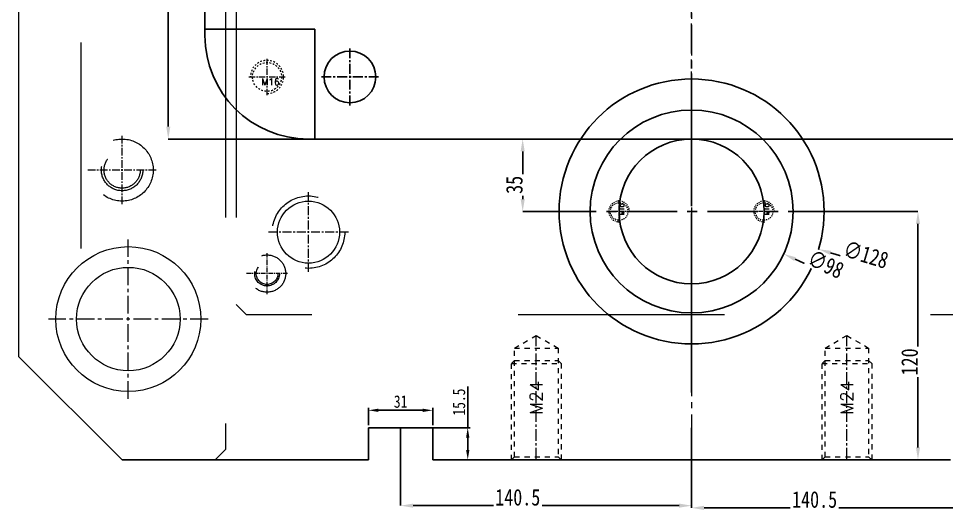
# Model space of a CAD drawing. Header units: millimetres. Extents: x 4797 to 6967, y -10922 to -3169.
# Drawn here: x 5229 to 5677, y -4088 to -3850.4 of the extents above; entities that cross this region are included whole.
import ezdxf
from ezdxf.enums import TextEntityAlignment as Align

# ---------------------------------------------------------------- set-up
doc = ezdxf.new("R2010")
doc.units = ezdxf.units.MM
doc.header["$LTSCALE"] = 16.335
doc.header["$PDMODE"] = 3
doc.header["$PDSIZE"] = 0.3125
doc.linetypes.add('CENTER', pattern=[0.6, 0.375, -0.075, 0.075, -0.075])
doc.linetypes.add('HIDDEN', pattern=[0.2, 0.1, -0.1])
doc.layers.get('0').update_dxf_attribs({"linetype": 'CONTINUOUS'})
doc.layers.get('Defpoints').update_dxf_attribs({"linetype": 'CONTINUOUS'})
for name, color, linetype, lineweight in [('center', 1, 'CENTER', 9), ('dim', 82, 'CONTINUOUS', 9), ('moldbase', 7, 'CONTINUOUS', 20), ('screw', 33, 'CONTINUOUS', 13)]:
    doc.layers.add(name, color=color, linetype=linetype, lineweight=lineweight)
doc.styles.get("Standard").update_dxf_attribs({"font": 'txt', "width": 0.8})
doc.styles.add('TXT', font='txt.shx', dxfattribs={"bigfont": 'gbcbig.shx'})
doc.dimstyles.new('ISO-25', dxfattribs={"dimtxt": 8, "dimasz": 6, "dimexe": 0, "dimexo": 0, "dimgap": 0, "dimtad": 1, "dimdsep": 46, "dimtxsty": 'Standard', "dimcen": 0, "dimclrd": 4, "dimclre": 4, "dimclrt": 6, "dimazin": 0, "dimtfac": 1, "dimtofl": 0, "dimtmove": 0, "dimatfit": 3, "dimfxl": 0, "dimarcsym": 0})

# ---------------------------------------------------------------- blocks, each defined once
blk = doc.blocks.new('*D311')
at = {"color": 4, "lineweight": -2, "transparency": 16777216}
for p, q in [((5368.98, -3528.57), (5301.29, -3528.57)), ((5301.29, -3534.57), (5301.29, -3902.57)), ((5373.98, -3908.57), (5301.29, -3908.57))]:
    blk.add_line(p, q, dxfattribs=at)
at = {"color": 4, "transparency": 16777216}
for points in [[(5300.29, -3534.57), (5302.29, -3534.57), (5301.29, -3528.57)], [(5300.29, -3902.57), (5302.29, -3902.57), (5301.29, -3908.57)]]:
    blk.add_solid(points, dxfattribs=at)
at = {"layer": 'Defpoints', "color": 0, "transparency": 16777216}
for p in [(5368.98, -3528.57), (5301.29, -3908.57), (5373.98, -3908.57)]:
    blk.add_point(p, dxfattribs=at)
at = {"color": 6, "transparency": 16777216, "insert": (5297.29, -3701.6), "char_height": 8, "attachment_point": 5, "rotation": 90, "bg_fill": 3, "box_fill_scale": 1.1, "bg_fill_color": 256, "bg_fill_true_color": 13158600, "bg_fill_transparency": 0}
blk.add_mtext('380', dxfattribs=at)
blk = doc.blocks.new('*D364')
at = {"color": 4, "lineweight": -2, "transparency": 16777216}
blk.add_line((5624.87, -3976.28), (5603.92, -3966.61), dxfattribs=at)
at = {"color": 4, "transparency": 16777216}
blk.add_solid([(5604.34, -3965.71), (5603.5, -3967.52), (5598.47, -3964.1)], dxfattribs=at)
at = {"layer": 'Defpoints', "color": 0, "transparency": 16777216}
for p in [(5509.49, -3923.03), (5598.47, -3964.1)]:
    blk.add_point(p, dxfattribs=at)
at = {"color": 6, "transparency": 16777216, "insert": (5618.79, -3969.07), "char_height": 8, "attachment_point": 5, "rotation": 335.2248, "bg_fill": 3, "box_fill_scale": 1.1, "bg_fill_color": 256, "bg_fill_true_color": 13158600, "bg_fill_transparency": 0}
blk.add_mtext('∅98', dxfattribs=at)
blk = doc.blocks.new('*D365')
at = {"color": 4, "lineweight": -2, "transparency": 16777216}
blk.add_line((5647.27, -3971.34), (5621.07, -3963.54), dxfattribs=at)
at = {"color": 4, "transparency": 16777216}
blk.add_solid([(5621.36, -3962.58), (5620.79, -3964.5), (5615.32, -3961.83)], dxfattribs=at)
at = {"layer": 'Defpoints', "color": 0, "transparency": 16777216}
for p in [(5492.65, -3925.3), (5615.32, -3961.83)]:
    blk.add_point(p, dxfattribs=at)
at = {"color": 6, "transparency": 16777216, "insert": (5638.19, -3964.46), "char_height": 8, "attachment_point": 5, "rotation": 343.4187, "bg_fill": 3, "box_fill_scale": 1.1, "bg_fill_color": 256, "bg_fill_true_color": 13158600, "bg_fill_transparency": 0}
blk.add_mtext('∅128', dxfattribs=at)
blk = doc.blocks.new('screw_m10_g')
at = {"layer": 'screw', "color": 1, "linetype": 'CENTER', "ltscale": 0.310989}
for p, q in [((0, -5.5), (0, 5.5)), ((-5.5, 0), (5.5, 0))]:
    blk.add_line(p, q, dxfattribs=at)
at = {"layer": 'screw', "linetype": 'HIDDEN', "ltscale": 0.310989}
blk.add_circle((0, 0), 4.25, dxfattribs=at)
at = {"layer": 'screw', "color": 92, "linetype": 'HIDDEN', "ltscale": 0.310989}
blk.add_arc((0, 0), 5, 270, 180, dxfattribs=at)
at = {"layer": 'screw', "color": 6, "style": 'TXT'}
blk.add_text('M10', height=2, dxfattribs=at).set_placement((-1.7, -2.5))
blk = doc.blocks.new('screw_m16_g')
at = {"layer": 'screw', "color": 1, "linetype": 'CENTER', "ltscale": 0.497582}
for p, q in [((0, -8.8), (0, 8.8)), ((-8.8, 0), (8.8, 0))]:
    blk.add_line(p, q, dxfattribs=at)
at = {"layer": 'screw', "color": 33, "linetype": 'HIDDEN', "ltscale": 0.497582}
blk.add_circle((0, 0), 7, dxfattribs=at)
at = {"layer": 'screw', "color": 92, "linetype": 'HIDDEN', "ltscale": 0.497582}
blk.add_arc((0, 0), 8, 270, 180, dxfattribs=at)
at = {"layer": 'screw', "color": 6, "style": 'TXT'}
blk.add_text('M16', height=3.2, dxfattribs=at).set_placement((-2.72, -4))
blk = doc.blocks.new('*D366')
at = {"color": 4, "lineweight": -2, "transparency": 16777216}
for p, q in [((5481.43, -3908.57), (5472.42, -3908.57)), ((5472.42, -3914.57), (5472.42, -3937.57)), ((5483.58, -3943.57), (5472.42, -3943.57))]:
    blk.add_line(p, q, dxfattribs=at)
at = {"color": 4, "transparency": 16777216}
for points in [[(5471.42, -3914.57), (5473.42, -3914.57), (5472.42, -3908.57)], [(5471.42, -3937.57), (5473.42, -3937.57), (5472.42, -3943.57)]]:
    blk.add_solid(points, dxfattribs=at)
at = {"layer": 'Defpoints', "color": 0, "transparency": 16777216}
for p in [(5481.43, -3908.57), (5472.42, -3943.57), (5483.58, -3943.57)]:
    blk.add_point(p, dxfattribs=at)
at = {"color": 6, "transparency": 16777216, "insert": (5468.42, -3930.71), "char_height": 8, "attachment_point": 5, "rotation": 90, "bg_fill": 3, "box_fill_scale": 1.1, "bg_fill_color": 256, "bg_fill_true_color": 13158600, "bg_fill_transparency": 0}
blk.add_mtext('35', dxfattribs=at)
blk = doc.blocks.new('*D371')
at = {"layer": 'Defpoints', "color": 0, "transparency": 16777216}
for p in [(5397.98, -4039.65), (5397.98, -4048.07), (5428.98, -4048.07)]:
    blk.add_point(p, dxfattribs=at)
at = {"layer": 'dim', "color": 4, "lineweight": -2, "transparency": 16777216}
for p, q in [((5397.98, -4046.87), (5397.98, -4038.45)), ((5424.18, -4039.65), (5402.78, -4039.65)), ((5428.98, -4046.87), (5428.98, -4038.45))]:
    blk.add_line(p, q, dxfattribs=at)
at = {"layer": 'dim', "color": 4, "transparency": 16777216}
for points in [[(5402.78, -4038.85), (5402.78, -4040.45), (5397.98, -4039.65)], [(5424.18, -4038.85), (5424.18, -4040.45), (5428.98, -4039.65)]]:
    blk.add_solid(points, dxfattribs=at)
at = {"layer": 'dim', "color": 6, "transparency": 16777216, "insert": (5413.48, -4035.45), "char_height": 6, "attachment_point": 5, "bg_fill": 3, "box_fill_scale": 1.1, "bg_fill_color": 256, "bg_fill_true_color": 13158600, "bg_fill_transparency": 0}
blk.add_mtext('31', dxfattribs=at)
blk = doc.blocks.new('*D372')
at = {"layer": 'Defpoints', "color": 0, "transparency": 16777216}
for p in [(5427.07, -4048.07), (5432.97, -4063.57), (5445.88, -4063.57)]:
    blk.add_point(p, dxfattribs=at)
at = {"layer": 'dim', "color": 4, "lineweight": -2, "transparency": 16777216}
for p, q in [((5445.88, -4048.07), (5445.88, -4028.07)), ((5428.27, -4048.07), (5447.08, -4048.07)), ((5445.88, -4058.77), (5445.88, -4052.87)), ((5434.17, -4063.57), (5447.08, -4063.57))]:
    blk.add_line(p, q, dxfattribs=at)
at = {"layer": 'dim', "color": 4, "transparency": 16777216}
for points in [[(5445.08, -4052.87), (5446.68, -4052.87), (5445.88, -4048.07)], [(5445.08, -4058.77), (5446.68, -4058.77), (5445.88, -4063.57)]]:
    blk.add_solid(points, dxfattribs=at)
at = {"layer": 'dim', "color": 6, "transparency": 16777216, "insert": (5441.68, -4035.67), "char_height": 6, "attachment_point": 5, "rotation": 90, "bg_fill": 3, "box_fill_scale": 1.1, "bg_fill_color": 256, "bg_fill_true_color": 13158600, "bg_fill_transparency": 0}
blk.add_mtext('15.5', dxfattribs=at)
blk = doc.blocks.new('*D373')
at = {"color": 4, "lineweight": -2, "transparency": 16777216}
for p, q in [((5553.98, -4048.07), (5553.98, -4086.78)), ((5694.48, -4048.07), (5694.48, -4086.78)), ((5688.48, -4086.78), (5559.98, -4086.78))]:
    blk.add_line(p, q, dxfattribs=at)
at = {"color": 4, "transparency": 16777216}
for points in [[(5559.98, -4085.78), (5559.98, -4087.78), (5553.98, -4086.78)], [(5688.48, -4085.78), (5688.48, -4087.78), (5694.48, -4086.78)]]:
    blk.add_solid(points, dxfattribs=at)
at = {"layer": 'Defpoints', "color": 0, "transparency": 16777216}
for p in [(5553.98, -4048.07), (5694.48, -4048.07), (5553.98, -4086.78)]:
    blk.add_point(p, dxfattribs=at)
at = {"color": 6, "transparency": 16777216, "insert": (5613.39, -4082.78), "char_height": 8, "attachment_point": 5, "bg_fill": 3, "box_fill_scale": 1.1, "bg_fill_color": 256, "bg_fill_true_color": 13158600, "bg_fill_transparency": 0}
blk.add_mtext('140.5', dxfattribs=at)
blk = doc.blocks.new('*D374')
at = {"color": 4, "lineweight": -2, "transparency": 16777216}
for p, q in [((5413.48, -4048.07), (5413.48, -4085.71)), ((5553.98, -4048.07), (5553.98, -4085.71)), ((5547.98, -4085.71), (5419.48, -4085.71))]:
    blk.add_line(p, q, dxfattribs=at)
at = {"color": 4, "transparency": 16777216}
for points in [[(5419.48, -4084.71), (5419.48, -4086.71), (5413.48, -4085.71)], [(5547.98, -4084.71), (5547.98, -4086.71), (5553.98, -4085.71)]]:
    blk.add_solid(points, dxfattribs=at)
at = {"layer": 'Defpoints', "color": 0, "transparency": 16777216}
for p in [(5413.48, -4048.07), (5553.98, -4048.07), (5413.48, -4085.71)]:
    blk.add_point(p, dxfattribs=at)
at = {"color": 6, "transparency": 16777216, "insert": (5470.04, -4081.71), "char_height": 8, "attachment_point": 5, "bg_fill": 3, "box_fill_scale": 1.1, "bg_fill_color": 256, "bg_fill_true_color": 13158600, "bg_fill_transparency": 0}
blk.add_mtext('140.5', dxfattribs=at)
blk = doc.blocks.new('123')
at = {"layer": 'moldbase', "color": 1, "linetype": 'CENTER', "ltscale": 0.36}
for p, q in [((-196.1, -3458.67), (-196.1, -3478.47)), ((213.9, -3458.67), (213.9, -3478.47)), ((-186.2, -3468.57), (-206, -3468.57)), ((204, -3468.57), (223.8, -3468.57)), ((-196.1, -3733.47), (-196.1, -3713.67)), ((213.9, -3733.47), (213.9, -3713.67)), ((-206, -3723.57), (-186.2, -3723.57)), ((204, -3723.57), (223.8, -3723.57)), ((-196.1, -3988.47), (-196.1, -3968.67)), ((213.9, -3988.47), (213.9, -3968.67)), ((-186.2, -3978.57), (-206, -3978.57)), ((204, -3978.57), (223.8, -3978.57))]:
    blk.add_line(p, q, dxfattribs=at)
at = {"layer": 'moldbase', "color": 1, "linetype": 'CENTER', "ltscale": 0.7}
for p, q in [((-176.1, -3469.32), (-176.1, -3507.82)), ((193.9, -3469.32), (193.9, -3507.82)), ((-156.85, -3488.57), (-195.35, -3488.57)), ((174.65, -3488.57), (213.15, -3488.57)), ((-176.1, -3977.82), (-176.1, -3939.32)), ((193.9, -3977.82), (193.9, -3939.32)), ((-156.85, -3958.57), (-195.35, -3958.57)), ((174.65, -3958.57), (213.15, -3958.57))]:
    blk.add_line(p, q, dxfattribs=at)
at = {"layer": 'moldbase', "color": 8, "linetype": 'HIDDEN', "ltscale": 12.192}
for centre, radius in [((-196.1, -3468.57), 9), ((-196.1, -3468.57), 6), ((-196.1, -3468.57), 5.25), ((213.9, -3468.57), 9), ((213.9, -3468.57), 6), ((213.9, -3468.57), 5.25), ((-196.1, -3723.57), 9), ((-196.1, -3723.57), 6), ((-196.1, -3723.57), 5.25), ((213.9, -3723.57), 9), ((213.9, -3723.57), 6), ((213.9, -3723.57), 5.25), ((-196.1, -3978.57), 9), ((213.9, -3978.57), 9), ((-196.1, -3978.57), 6), ((-196.1, -3978.57), 5.25), ((213.9, -3978.57), 6), ((213.9, -3978.57), 5.25)]:
    blk.add_circle(centre, radius, dxfattribs=at)
at = {"layer": 'moldbase', "color": 8, "linetype": 'HIDDEN', "ltscale": 17.78}
for centre in [(-176.1, -3488.57), (193.9, -3488.57), (-176.1, -3958.57), (193.9, -3958.57)]:
    blk.add_circle(centre, 17.5, dxfattribs=at)
at = {"layer": 'moldbase'}
for centre in [(-176.1, -3488.57), (193.9, -3488.57), (-176.1, -3958.57), (193.9, -3958.57)]:
    blk.add_circle(centre, 15, dxfattribs=at)
blk = doc.blocks.new('*D399')
at = {"color": 4, "lineweight": -2, "transparency": 16777216}
for p, q in [((5624.38, -3943.57), (5663.29, -3943.57)), ((5663.29, -3949.57), (5663.29, -4057.57)), ((5661.09, -4063.57), (5663.29, -4063.57))]:
    blk.add_line(p, q, dxfattribs=at)
at = {"color": 4, "transparency": 16777216}
for points in [[(5662.29, -3949.57), (5664.29, -3949.57), (5663.29, -3943.57)], [(5662.29, -4057.57), (5664.29, -4057.57), (5663.29, -4063.57)]]:
    blk.add_solid(points, dxfattribs=at)
at = {"layer": 'Defpoints', "color": 0, "transparency": 16777216}
for p in [(5624.38, -3943.57), (5661.09, -4063.57), (5663.29, -4063.57)]:
    blk.add_point(p, dxfattribs=at)
at = {"color": 6, "transparency": 16777216, "insert": (5659.29, -4016.25), "char_height": 8, "attachment_point": 5, "rotation": 90, "bg_fill": 3, "box_fill_scale": 1.1, "bg_fill_color": 256, "bg_fill_true_color": 13158600, "bg_fill_transparency": 0}
blk.add_mtext('120', dxfattribs=at)

msp = doc.modelspace()

# ---------------------------------------------------------------- linework, layer by layer
for p, q in [((5318.984, -3578.566), (5318.984, -3858.566)), ((5368.984, -3908.566), (5738.984, -3908.566)), ((5397.984, -4063.566), (5397.984, -4048.066)), ((5397.984, -4048.066), (5428.984, -4048.066)), ((5428.984, -4063.566), (5428.984, -4048.066)), ((5278.984, -4063.566), (5397.984, -4063.566)), ((5428.984, -4063.566), (5678.984, -4063.566))]:
    msp.add_line(p, q)
at = {"color": 1, "linetype": 'CENTER', "ltscale": 0.777472}
msp.add_line((5388.984, -3892.316), (5388.984, -3864.816), dxfattribs=at)
at = {"color": 1, "linetype": 'CENTER', "ltscale": 3.36}
msp.add_line((5553.984, -4030.966), (5553.984, -3870.688), dxfattribs=at)
for centre, radius in [((5388.984, -3878.566), 12.5), ((5553.984, -3943.566), 64), ((5553.984, -3943.566), 49), ((5553.984, -3943.566), 35)]:
    msp.add_circle(centre, radius)
msp.add_arc((5368.984, -3858.566), 50, 180, 270)
at = {"layer": 'center', "color": 1, "linetype": 'CENTER', "ltscale": 2.363514}
msp.add_line((5553.984, -3913.566), (5553.984, -3533.566), dxfattribs=at)
at = {"layer": 'moldbase', "color": 8, "linetype": 'HIDDEN', "ltscale": 60.96}
for p, q in [((5328.984, -3448.566), (5328.984, -4058.566)), ((5333.984, -3448.566), (5333.984, -3988.566)), ((5258.984, -3463.566), (5258.984, -4043.566)), ((5768.984, -3993.566), (5338.984, -3993.566))]:
    msp.add_line(p, q, dxfattribs=at)
at = {"layer": 'moldbase', "color": 1, "linetype": 'CENTER', "ltscale": 2.4}
msp.add_line((5553.984, -3453.566), (5553.984, -4053.566), dxfattribs=at)
at = {"layer": 'moldbase'}
for p in [(5228.984, -3493.566), (5278.984, -4063.566)]:
    msp.add_line(p, (5228.984, -4013.566), dxfattribs=at)
at = {"layer": 'moldbase', "color": 1, "linetype": 'CENTER', "ltscale": 0.6}
for p, q in [((5278.984, -3940.066), (5278.984, -3907.066)), ((5295.484, -3923.566), (5262.484, -3923.566))]:
    msp.add_line(p, q, dxfattribs=at)
at = {"layer": 'moldbase', "color": 1, "linetype": 'CENTER', "ltscale": 1.4}
for p, q in [((5281.984, -4034.066), (5281.984, -3957.066)), ((5320.484, -3995.566), (5243.484, -3995.566))]:
    msp.add_line(p, q, dxfattribs=at)
at = {"layer": 'moldbase', "color": 8, "linetype": 'HIDDEN', "ltscale": 7.62}
for p, q in [((5333.984, -3988.566), (5338.984, -3993.566)), ((5328.984, -4058.566), (5323.984, -4063.566))]:
    msp.add_line(p, q, dxfattribs=at)
at = {"layer": 'moldbase', "color": 8, "linetype": 'HIDDEN', "ltscale": 20.32}
for radius in [15, 10, 8.75]:
    msp.add_circle((5278.984, -3923.566), radius, dxfattribs=at)
at = {"layer": 'moldbase'}
for radius in [35, 25]:
    msp.add_circle((5281.984, -3995.566), radius, dxfattribs=at)
at = {"layer": 'screw', "color": 8, "linetype": 'HIDDEN', "ltscale": 1.492746}
for p, q in [((5468.484, -4009.566), (5478.984, -4003.504)), ((5478.984, -4003.504), (5489.484, -4009.566)), ((5618.484, -4009.566), (5628.984, -4003.504)), ((5628.984, -4003.504), (5639.484, -4009.566)), ((5468.484, -4062.066), (5468.484, -4009.566)), ((5468.484, -4009.566), (5489.484, -4009.566)), ((5489.484, -4009.566), (5489.484, -4062.066)), ((5618.484, -4062.066), (5618.484, -4009.566)), ((5618.484, -4009.566), (5639.484, -4009.566)), ((5639.484, -4009.566), (5639.484, -4062.066)), ((5466.984, -4063.566), (5468.484, -4062.066)), ((5468.484, -4062.066), (5489.484, -4062.066)), ((5489.484, -4062.066), (5490.984, -4063.566)), ((5616.984, -4063.566), (5618.484, -4062.066)), ((5618.484, -4062.066), (5639.484, -4062.066)), ((5639.484, -4062.066), (5640.984, -4063.566))]:
    msp.add_line(p, q, dxfattribs=at)
at = {"layer": 'screw', "color": 1, "linetype": 'CENTER', "ltscale": 0.932966}
for p, q in [((5478.984, -4063.566), (5478.984, -4003.504)), ((5628.984, -4063.566), (5628.984, -4003.504))]:
    msp.add_line(p, q, dxfattribs=at)
at = {"layer": 'screw', "color": 92, "linetype": 'HIDDEN', "ltscale": 1.492746}
for p, q in [((5466.984, -4017.066), (5468.484, -4015.566)), ((5466.984, -4063.566), (5466.984, -4017.066)), ((5466.984, -4017.066), (5490.984, -4017.066)), ((5468.484, -4015.566), (5489.484, -4015.566)), ((5489.484, -4015.566), (5490.984, -4017.066)), ((5490.984, -4017.066), (5490.984, -4063.566)), ((5616.984, -4017.066), (5618.484, -4015.566)), ((5616.984, -4063.566), (5616.984, -4017.066)), ((5616.984, -4017.066), (5640.984, -4017.066)), ((5618.484, -4015.566), (5639.484, -4015.566)), ((5639.484, -4015.566), (5640.984, -4017.066)), ((5640.984, -4017.066), (5640.984, -4063.566))]:
    msp.add_line(p, q, dxfattribs=at)

# ---------------------------------------------------------------- texts
at = {"layer": 'screw', "color": 6, "linetype": 'HIDDEN', "ltscale": 1.492746, "style": 'TXT'}
for p in [(5478.984, -4033.535), (5628.984, -4033.535)]:
    msp.add_text('M24', height=6, rotation=90, dxfattribs=at).set_placement(p, align=Align.MIDDLE)

# ---------------------------------------------------------------- next in the draw order: dimensions: what is measured, and where the dimension line sits
dim = msp.add_linear_dim(base=(5301.286, -3908.566), p1=(5368.984, -3528.566), p2=(5373.984, -3908.566), angle=90, dimstyle='ISO-25')
dim.commit()
dim.dimension.update_dxf_attribs({"geometry": '*D311', "text_midpoint": (5301.286, -3701.602), "dimtype": 160})
dim = msp.add_linear_dim(base=(5472.422, -3943.566), p1=(5481.425, -3908.566), p2=(5483.584, -3943.566), angle=90, dimstyle='ISO-25', override={"dimfxl": 1.25})
dim.commit()
dim.dimension.update_dxf_attribs({"geometry": '*D366', "text_midpoint": (5472.422, -3930.714), "dimtype": 160})
dim = msp.add_diameter_dim_2p(p1=(5509.494, -3923.032), p2=(5598.474, -3964.1), dimstyle='ISO-25', override={"dimfxl": 1.25})
dim.commit()
dim.dimension.update_dxf_attribs({"geometry": '*D364', "text_midpoint": (5618.794, -3969.073)})
dim = msp.add_linear_dim(base=(5553.984, -4086.779), p1=(5694.484, -4048.066), p2=(5553.984, -4048.066), dimstyle='ISO-25')
dim.commit()
dim.dimension.update_dxf_attribs({"geometry": '*D373', "text_midpoint": (5613.395, -4086.779), "dimtype": 160})
at = {"layer": 'dim'}
dim = msp.add_linear_dim(base=(5397.984, -4039.652), p1=(5428.984, -4048.066), p2=(5397.984, -4048.066), dimstyle='ISO-25', override={"dimtxt": 6, "dimasz": 4.8, "dimexe": 1.1994, "dimexo": 1.1994, "dimgap": 1.1994}, dxfattribs=at)
dim.commit()
dim.dimension.update_dxf_attribs({"geometry": '*D371', "text_midpoint": (5413.484, -4035.453)})

# ---------------------------------------------------------------- next in the draw order: linework, layer by layer
for p, q in [((5371.984, -3855.566), (5318.984, -3855.566)), ((5371.984, -3908.566), (5371.984, -3855.566))]:
    msp.add_line(p, q)
at = {"color": 1, "linetype": 'CENTER', "ltscale": 0.777472}
msp.add_line((5375.234, -3878.566), (5402.734, -3878.566), dxfattribs=at)

# ---------------------------------------------------------------- next in the draw order: block references
at = {"layer": 'screw'}
msp.add_blockref('screw_m16_g', (5348.984, -3878.566), dxfattribs=at)

# ---------------------------------------------------------------- next in the draw order: dimensions: what is measured, and where the dimension line sits
dim = msp.add_diameter_dim_2p(p1=(5492.645, -3925.302), p2=(5615.322, -3961.83), dimstyle='ISO-25', override={"dimfxl": 1.25})
dim.commit()
dim.dimension.update_dxf_attribs({"geometry": '*D365', "text_midpoint": (5638.188, -3964.465)})
at = {"layer": 'dim'}
dim = msp.add_linear_dim(base=(5445.882, -4063.566), p1=(5427.073, -4048.066), p2=(5432.973, -4063.566), angle=90, dimstyle='ISO-25', override={"dimtxt": 6, "dimasz": 4.8, "dimexe": 1.1994, "dimexo": 1.1994, "dimgap": 1.1994}, dxfattribs=at)
dim.commit()
dim.dimension.update_dxf_attribs({"geometry": '*D372', "text_midpoint": (5445.882, -4035.666), "dimtype": 160})

# ---------------------------------------------------------------- next in the draw order: linework, layer by layer
at = {"color": 1, "linetype": 'CENTER', "ltscale": 3.980655}
for p, q in [((5553.984, -4018.966), (5553.984, -3878.166)), ((5483.584, -3943.566), (5624.384, -3943.566))]:
    msp.add_line(p, q, dxfattribs=at)

# ---------------------------------------------------------------- next in the draw order: block references
msp.add_blockref('123', (5545.088, 5))
at = {"layer": 'screw', "color": 4, "rotation": 90}
for p in [(5518.984, -3943.566), (5588.984, -3943.566)]:
    msp.add_blockref('screw_m10_g', p, dxfattribs=at)

# ---------------------------------------------------------------- next in the draw order: dimensions: what is measured, and where the dimension line sits
dim = msp.add_linear_dim(base=(5413.484, -4085.707), p1=(5553.984, -4048.066), p2=(5413.484, -4048.066), dimstyle='ISO-25')
dim.commit()
dim.dimension.update_dxf_attribs({"geometry": '*D374', "text_midpoint": (5470.044, -4085.707), "dimtype": 160})

# ---------------------------------------------------------------- next in the draw order: dimensions: what is measured, and where the dimension line sits
dim = msp.add_linear_dim(base=(5663.289, -4063.566), p1=(5624.384, -3943.566), p2=(5661.093, -4063.566), angle=90, dimstyle='ISO-25', override={"dimfxl": 1.25})
dim.commit()
dim.dimension.update_dxf_attribs({"geometry": '*D399', "text_midpoint": (5663.289, -4016.248), "dimtype": 160})

doc.saveas('drawing.dxf')
